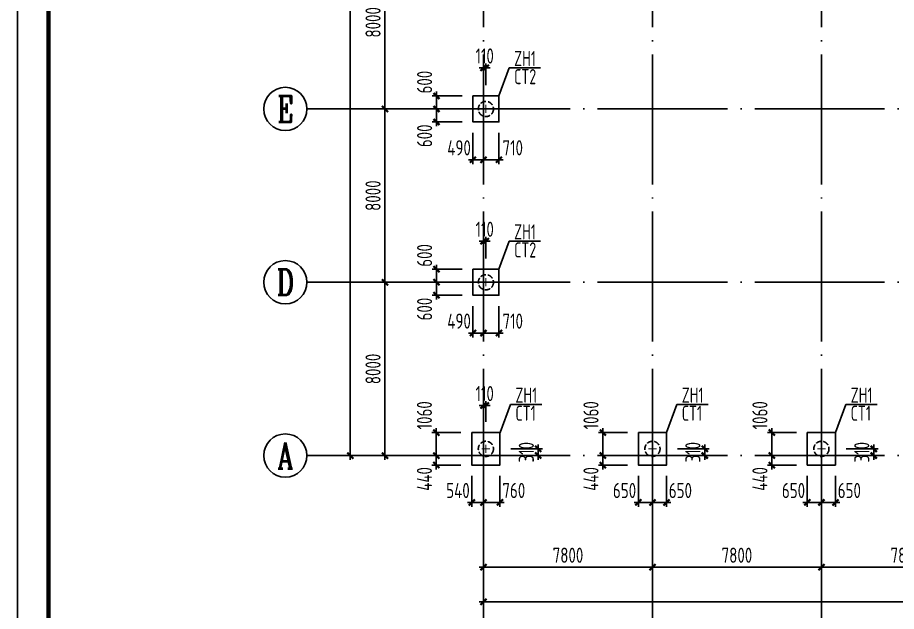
# Model space of a CAD drawing. Extents: x -2746917 to -971774, y -3334247 to -3250358.
# Drawn here: x -2434069 to -2413781, y -3309136 to -3295429 of the extents above; entities that cross this region are included whole.
import ezdxf
from ezdxf.enums import TextEntityAlignment as Align

# ---------------------------------------------------------------- set-up
doc = ezdxf.new("R2010")
doc.units = 0
doc.header["$LTSCALE"] = 1000
doc.header["$MEASUREMENT"] = 0
doc.header["$PDMODE"] = 35
doc.linetypes.add('DASH', pattern=[0.35, 0.25, -0.1])
doc.linetypes.add('DOTE', pattern=[2.42, 2, -0.2, 0.02, -0.2])
doc.layers.get('0').update_dxf_attribs({"linetype": 'CONTINUOUS'})
doc.layers.get('Defpoints').update_dxf_attribs({"linetype": 'CONTINUOUS'})
for name, color, linetype in [('AXIS', 253, 'DOTE'), ('COLU', 7, 'CONTINUOUS'), ('DIM', 3, 'CONTINUOUS'), ('NUM', 7, 'CONTINUOUS'), ('PUB_TITLE', 4, 'CONTINUOUS'), ('REIN', 1, 'CONTINUOUS'), ('TEXT', 7, 'CONTINUOUS'), ('桩基础', 7, 'CONTINUOUS')]:
    doc.layers.add(name, color=color, linetype=linetype)
doc.layers.add('yichutu', color=7, linetype='CONTINUOUS', true_color=0xffffff, plot=False)
doc.styles.add('TSSD_Axis', font='Complex.shx', dxfattribs={"width": 0.7, "bigfont": 'hztxt.shx'})
doc.styles.add('TSSD_Dimension', font='tssdeng.shx', dxfattribs={"width": 0.75, "bigfont": 'Hztxt.shx'})
doc.styles.add('TSSD_Rein', font='Tssdeng.shx', dxfattribs={"width": 0.75, "bigfont": 'hztxt.shx'})
doc.dimstyles.new('TSSD_200_100', dxfattribs={"dimtxt": 350, "dimasz": 100, "dimexe": 100, "dimexo": 250, "dimgap": 100, "dimtad": 1, "dimdec": 0, "dimlfac": 2, "dimzin": 0, "dimdsep": 46, "dimtxsty": 'TSSD_Dimension', "dimblk": 'ARCHTICK', "dimcen": 0, "dimdle": 100, "dimclrt": 7, "dimadec": 0, "dimazin": 0, "dimtfac": 1, "dimtdec": 0, "dimtix": 1, "dimtmove": 2, "dimatfit": 3, "dimfxl": 1, "dimtolj": 1, "dimtzin": 0, "dimarcsym": 0})

# ---------------------------------------------------------------- blocks, each defined once
blk = doc.blocks.new('_ArchTick')
at = {"color": 0, "const_width": 0.5}
blk.add_lwpolyline([(-0.71, -0.71), (0.71, 0.71)], dxfattribs=at)
blk = doc.blocks.new('*D2360')
at = {"layer": 'Defpoints', "color": 0, "ltscale": 1.5}
for p in [(-2415513, -3306539), (-2411613, -3306539), (-2415513, -3308114)]:
    blk.add_point(p, dxfattribs=at)
at = {"layer": 'DIM', "color": 0, "lineweight": -2, "ltscale": 1.5}
for p, q in [((-2415513, -3306789), (-2415513, -3308214)), ((-2411613, -3306789), (-2411613, -3308214)), ((-2411513, -3308114), (-2415613, -3308114))]:
    blk.add_line(p, q, dxfattribs=at)
at = {"layer": 'DIM', "color": 0, "lineweight": -2, "ltscale": 1.5, "xscale": 100, "yscale": 100, "zscale": 100, "rotation": 180}
blk.add_blockref('_ArchTick', (-2415513, -3308114), dxfattribs=at)
at = {"layer": 'DIM', "color": 0, "lineweight": -2, "ltscale": 1.5, "xscale": 100, "yscale": 100, "zscale": 100}
blk.add_blockref('_ArchTick', (-2411613, -3308114), dxfattribs=at)
at = {"layer": 'DIM', "color": 7, "ltscale": 1.5, "insert": (-2413563, -3307839), "char_height": 350, "attachment_point": 5, "style": 'TSSD_Dimension'}
blk.add_mtext('\\A1;7800', dxfattribs=at)
blk = doc.blocks.new('*D2361')
at = {"layer": 'Defpoints', "color": 0, "ltscale": 1.5}
for p in [(-2419413, -3306539), (-2415513, -3306539), (-2419413, -3308114)]:
    blk.add_point(p, dxfattribs=at)
at = {"layer": 'DIM', "color": 0, "lineweight": -2, "ltscale": 1.5}
for p, q in [((-2419413, -3306789), (-2419413, -3308214)), ((-2415513, -3306789), (-2415513, -3308214)), ((-2415413, -3308114), (-2419513, -3308114))]:
    blk.add_line(p, q, dxfattribs=at)
at = {"layer": 'DIM', "color": 0, "lineweight": -2, "ltscale": 1.5, "xscale": 100, "yscale": 100, "zscale": 100, "rotation": 180}
blk.add_blockref('_ArchTick', (-2419413, -3308114), dxfattribs=at)
at = {"layer": 'DIM', "color": 0, "lineweight": -2, "ltscale": 1.5, "xscale": 100, "yscale": 100, "zscale": 100}
blk.add_blockref('_ArchTick', (-2415513, -3308114), dxfattribs=at)
at = {"layer": 'DIM', "color": 7, "ltscale": 1.5, "insert": (-2417463, -3307839), "char_height": 350, "attachment_point": 5, "style": 'TSSD_Dimension'}
blk.add_mtext('\\A1;7800', dxfattribs=at)
blk = doc.blocks.new('*D2362')
at = {"layer": 'Defpoints', "color": 0, "ltscale": 1.5}
for p in [(-2423313, -3306539), (-2419413, -3306539), (-2423313, -3308114)]:
    blk.add_point(p, dxfattribs=at)
at = {"layer": 'DIM', "color": 0, "lineweight": -2, "ltscale": 1.5}
for p, q in [((-2423313, -3306789), (-2423313, -3308214)), ((-2419413, -3306789), (-2419413, -3308214)), ((-2419313, -3308114), (-2423413, -3308114))]:
    blk.add_line(p, q, dxfattribs=at)
at = {"layer": 'DIM', "color": 0, "lineweight": -2, "ltscale": 1.5, "xscale": 100, "yscale": 100, "zscale": 100, "rotation": 180}
blk.add_blockref('_ArchTick', (-2423313, -3308114), dxfattribs=at)
at = {"layer": 'DIM', "color": 0, "lineweight": -2, "ltscale": 1.5, "xscale": 100, "yscale": 100, "zscale": 100}
blk.add_blockref('_ArchTick', (-2419413, -3308114), dxfattribs=at)
at = {"layer": 'DIM', "color": 7, "ltscale": 1.5, "insert": (-2421363, -3307839), "char_height": 350, "attachment_point": 5, "style": 'TSSD_Dimension'}
blk.add_mtext('\\A1;7800', dxfattribs=at)
blk = doc.blocks.new('*D2363')
at = {"layer": 'Defpoints', "color": 0, "ltscale": 1.5}
for p in [(-2423313, -3306539), (-2380413, -3306539), (-2380413, -3308914)]:
    blk.add_point(p, dxfattribs=at)
at = {"layer": 'DIM', "color": 0, "lineweight": -2, "ltscale": 1.5}
for p, q in [((-2423313, -3306789), (-2423313, -3309014)), ((-2380413, -3306789), (-2380413, -3309014)), ((-2423413, -3308914), (-2380313, -3308914))]:
    blk.add_line(p, q, dxfattribs=at)
at = {"layer": 'DIM', "color": 0, "lineweight": -2, "ltscale": 1.5, "xscale": 100, "yscale": 100, "zscale": 100, "rotation": 180}
blk.add_blockref('_ArchTick', (-2423313, -3308914), dxfattribs=at)
at = {"layer": 'DIM', "color": 0, "lineweight": -2, "ltscale": 1.5, "xscale": 100, "yscale": 100, "zscale": 100}
blk.add_blockref('_ArchTick', (-2380413, -3308914), dxfattribs=at)
at = {"layer": 'DIM', "color": 7, "ltscale": 1.5, "insert": (-2401863, -3308639), "char_height": 350, "attachment_point": 5, "style": 'TSSD_Dimension'}
blk.add_mtext('\\A1;85800', dxfattribs=at)
blk = doc.blocks.new('*D2379')
at = {"layer": 'Defpoints', "color": 0, "ltscale": 1.5}
for p in [(-2424313, -3293539), (-2425588, -3297539), (-2424313, -3297539)]:
    blk.add_point(p, dxfattribs=at)
at = {"layer": 'DIM', "color": 0, "lineweight": -2, "ltscale": 1.5}
for p, q in [((-2425588, -3293439), (-2425588, -3297639)), ((-2424563, -3293539), (-2425688, -3293539)), ((-2424563, -3297539), (-2425688, -3297539))]:
    blk.add_line(p, q, dxfattribs=at)
at = {"layer": 'DIM', "color": 0, "lineweight": -2, "ltscale": 1.5, "xscale": 100, "yscale": 100, "zscale": 100}
for p, rotation in [((-2425588, -3293539), 90), ((-2425588, -3297539), 270)]:
    blk.add_blockref('_ArchTick', p, dxfattribs=dict(at, rotation=rotation))
at = {"layer": 'DIM', "color": 7, "ltscale": 1.5, "insert": (-2425863, -3295539), "char_height": 350, "attachment_point": 5, "rotation": 90, "style": 'TSSD_Dimension'}
blk.add_mtext('\\A1;8000', dxfattribs=at)
blk = doc.blocks.new('*D2380')
at = {"layer": 'Defpoints', "color": 0, "ltscale": 1.5}
for p in [(-2424313, -3297539), (-2425588, -3301539), (-2424313, -3301539)]:
    blk.add_point(p, dxfattribs=at)
at = {"layer": 'DIM', "color": 0, "lineweight": -2, "ltscale": 1.5}
for p, q in [((-2424563, -3297539), (-2425688, -3297539)), ((-2425588, -3297439), (-2425588, -3301639)), ((-2424563, -3301539), (-2425688, -3301539))]:
    blk.add_line(p, q, dxfattribs=at)
at = {"layer": 'DIM', "color": 0, "lineweight": -2, "ltscale": 1.5, "xscale": 100, "yscale": 100, "zscale": 100}
for p, rotation in [((-2425588, -3297539), 90), ((-2425588, -3301539), 270)]:
    blk.add_blockref('_ArchTick', p, dxfattribs=dict(at, rotation=rotation))
at = {"layer": 'DIM', "color": 7, "ltscale": 1.5, "insert": (-2425863, -3299539), "char_height": 350, "attachment_point": 5, "rotation": 90, "style": 'TSSD_Dimension'}
blk.add_mtext('\\A1;8000', dxfattribs=at)
blk = doc.blocks.new('*D2381')
at = {"layer": 'Defpoints', "color": 0, "ltscale": 1.5}
for p in [(-2424313, -3301539), (-2425588, -3305539), (-2424313, -3305539)]:
    blk.add_point(p, dxfattribs=at)
at = {"layer": 'DIM', "color": 0, "lineweight": -2, "ltscale": 1.5}
for p, q in [((-2424563, -3301539), (-2425688, -3301539)), ((-2425588, -3301439), (-2425588, -3305639)), ((-2424563, -3305539), (-2425688, -3305539))]:
    blk.add_line(p, q, dxfattribs=at)
at = {"layer": 'DIM', "color": 0, "lineweight": -2, "ltscale": 1.5, "xscale": 100, "yscale": 100, "zscale": 100}
for p, rotation in [((-2425588, -3301539), 90), ((-2425588, -3305539), 270)]:
    blk.add_blockref('_ArchTick', p, dxfattribs=dict(at, rotation=rotation))
at = {"layer": 'DIM', "color": 7, "ltscale": 1.5, "insert": (-2425863, -3303539), "char_height": 350, "attachment_point": 5, "rotation": 90, "style": 'TSSD_Dimension'}
blk.add_mtext('\\A1;8000', dxfattribs=at)
blk = doc.blocks.new('*D2382')
at = {"layer": 'Defpoints', "color": 0, "ltscale": 1.5}
for p in [(-2426388, -3281539), (-2424313, -3281539), (-2424313, -3305539)]:
    blk.add_point(p, dxfattribs=at)
at = {"layer": 'DIM', "color": 0, "lineweight": -2, "ltscale": 1.5}
for p, q in [((-2426388, -3305639), (-2426388, -3281439)), ((-2424563, -3281539), (-2426488, -3281539)), ((-2424563, -3305539), (-2426488, -3305539))]:
    blk.add_line(p, q, dxfattribs=at)
at = {"layer": 'DIM', "color": 0, "lineweight": -2, "ltscale": 1.5, "xscale": 100, "yscale": 100, "zscale": 100}
for p, rotation in [((-2426388, -3281539), 90), ((-2426388, -3305539), 270)]:
    blk.add_blockref('_ArchTick', p, dxfattribs=dict(at, rotation=rotation))
at = {"layer": 'DIM', "color": 7, "ltscale": 1.5, "insert": (-2426663, -3293539), "char_height": 350, "attachment_point": 5, "rotation": 90, "style": 'TSSD_Dimension'}
blk.add_mtext('\\A1;48000', dxfattribs=at)
blk = doc.blocks.new('ts_axno')
at = {"color": 0, "linetype": 'ByBlock', "lineweight": -2}
blk.add_circle((0, 0), 0.5, dxfattribs=at)
at = {"color": 0, "linetype": 'ByBlock', "lineweight": -2, "style": 'TSSD_Axis', "width": 0.7}
blk.add_attdef('A', text='', height=0.6, dxfattribs=at).set_placement((0, 0), align=Align.MIDDLE_CENTER)
blk = doc.blocks.new('A$C4DB71547')
at = {"layer": 'REIN', "color": 4, "const_width": 20}
for points in [[(-75, 10), (117, 10)], [(21, 106), (21, -86)]]:
    blk.add_lwpolyline(points, dxfattribs=at)
blk = doc.blocks.new('*D2392')
at = {"layer": 'Defpoints', "color": 0, "ltscale": 1.5}
for p in [(-2423583, -3305759), (-2423313, -3305759), (-2423313, -3306620)]:
    blk.add_point(p, dxfattribs=at)
at = {"layer": 'DIM', "color": 0, "lineweight": -2, "ltscale": 1.5}
for p, q in [((-2423583, -3306009), (-2423583, -3306720)), ((-2423313, -3306009), (-2423313, -3306720)), ((-2423683, -3306620), (-2423213, -3306620))]:
    blk.add_line(p, q, dxfattribs=at)
at = {"layer": 'DIM', "color": 0, "lineweight": -2, "ltscale": 1.5, "xscale": 100, "yscale": 100, "zscale": 100, "rotation": 180}
blk.add_blockref('_ArchTick', (-2423583, -3306620), dxfattribs=at)
at = {"layer": 'DIM', "color": 0, "lineweight": -2, "ltscale": 1.5, "xscale": 100, "yscale": 100, "zscale": 100}
blk.add_blockref('_ArchTick', (-2423313, -3306620), dxfattribs=at)
at = {"layer": 'DIM', "color": 7, "ltscale": 1.5, "insert": (-2423902, -3306345), "char_height": 350, "attachment_point": 5, "style": 'TSSD_Dimension'}
blk.add_mtext('\\A1;540', dxfattribs=at)
blk = doc.blocks.new('*D2393')
at = {"layer": 'Defpoints', "color": 0, "ltscale": 1.5}
for p in [(-2423313, -3305759), (-2422933, -3305759), (-2422933, -3306620)]:
    blk.add_point(p, dxfattribs=at)
at = {"layer": 'DIM', "color": 0, "lineweight": -2, "ltscale": 1.5}
for p, q in [((-2423313, -3306009), (-2423313, -3306720)), ((-2422933, -3306009), (-2422933, -3306720)), ((-2423413, -3306620), (-2422833, -3306620))]:
    blk.add_line(p, q, dxfattribs=at)
at = {"layer": 'DIM', "color": 0, "lineweight": -2, "ltscale": 1.5, "xscale": 100, "yscale": 100, "zscale": 100, "rotation": 180}
blk.add_blockref('_ArchTick', (-2423313, -3306620), dxfattribs=at)
at = {"layer": 'DIM', "color": 0, "lineweight": -2, "ltscale": 1.5, "xscale": 100, "yscale": 100, "zscale": 100}
blk.add_blockref('_ArchTick', (-2422933, -3306620), dxfattribs=at)
at = {"layer": 'DIM', "color": 7, "ltscale": 1.5, "insert": (-2422613, -3306345), "char_height": 350, "attachment_point": 5, "style": 'TSSD_Dimension'}
blk.add_mtext('\\A1;760', dxfattribs=at)
blk = doc.blocks.new('*D2394')
at = {"layer": 'Defpoints', "color": 0, "ltscale": 1.5}
for p in [(-2419738, -3305759), (-2419413, -3305759), (-2419413, -3306620)]:
    blk.add_point(p, dxfattribs=at)
at = {"layer": 'DIM', "color": 0, "lineweight": -2, "ltscale": 1.5}
for p, q in [((-2419738, -3306009), (-2419738, -3306720)), ((-2419413, -3306009), (-2419413, -3306720)), ((-2419838, -3306620), (-2419313, -3306620))]:
    blk.add_line(p, q, dxfattribs=at)
at = {"layer": 'DIM', "color": 0, "lineweight": -2, "ltscale": 1.5, "xscale": 100, "yscale": 100, "zscale": 100, "rotation": 180}
blk.add_blockref('_ArchTick', (-2419738, -3306620), dxfattribs=at)
at = {"layer": 'DIM', "color": 0, "lineweight": -2, "ltscale": 1.5, "xscale": 100, "yscale": 100, "zscale": 100}
blk.add_blockref('_ArchTick', (-2419413, -3306620), dxfattribs=at)
at = {"layer": 'DIM', "color": 7, "ltscale": 1.5, "insert": (-2420057, -3306345), "char_height": 350, "attachment_point": 5, "style": 'TSSD_Dimension'}
blk.add_mtext('\\A1;650', dxfattribs=at)
blk = doc.blocks.new('*D2395')
at = {"layer": 'Defpoints', "color": 0, "ltscale": 1.5}
for p in [(-2419413, -3305759), (-2419088, -3305759), (-2419088, -3306620)]:
    blk.add_point(p, dxfattribs=at)
at = {"layer": 'DIM', "color": 0, "lineweight": -2, "ltscale": 1.5}
for p, q in [((-2419413, -3306009), (-2419413, -3306720)), ((-2419088, -3306009), (-2419088, -3306720)), ((-2419513, -3306620), (-2418988, -3306620))]:
    blk.add_line(p, q, dxfattribs=at)
at = {"layer": 'DIM', "color": 0, "lineweight": -2, "ltscale": 1.5, "xscale": 100, "yscale": 100, "zscale": 100, "rotation": 180}
blk.add_blockref('_ArchTick', (-2419413, -3306620), dxfattribs=at)
at = {"layer": 'DIM', "color": 0, "lineweight": -2, "ltscale": 1.5, "xscale": 100, "yscale": 100, "zscale": 100}
blk.add_blockref('_ArchTick', (-2419088, -3306620), dxfattribs=at)
at = {"layer": 'DIM', "color": 7, "ltscale": 1.5, "insert": (-2418768, -3306345), "char_height": 350, "attachment_point": 5, "style": 'TSSD_Dimension'}
blk.add_mtext('\\A1;650', dxfattribs=at)
blk = doc.blocks.new('*D2396')
at = {"layer": 'Defpoints', "color": 0, "ltscale": 1.5}
for p in [(-2423583, -3305009), (-2424402, -3305539), (-2423583, -3305539)]:
    blk.add_point(p, dxfattribs=at)
at = {"layer": 'DIM', "color": 0, "lineweight": -2, "ltscale": 1.5}
for p, q in [((-2423833, -3305009), (-2424502, -3305009)), ((-2424402, -3304909), (-2424402, -3305639)), ((-2423833, -3305539), (-2424502, -3305539))]:
    blk.add_line(p, q, dxfattribs=at)
at = {"layer": 'DIM', "color": 0, "lineweight": -2, "ltscale": 1.5, "xscale": 100, "yscale": 100, "zscale": 100}
for p, rotation in [((-2424402, -3305009), 90), ((-2424402, -3305539), 270)]:
    blk.add_blockref('_ArchTick', p, dxfattribs=dict(at, rotation=rotation))
at = {"layer": 'DIM', "color": 7, "ltscale": 1.5, "insert": (-2424677, -3304609), "char_height": 350, "attachment_point": 5, "rotation": 90, "style": 'TSSD_Dimension'}
blk.add_mtext('\\A1;1060', dxfattribs=at)
blk = doc.blocks.new('*D2397')
at = {"layer": 'Defpoints', "color": 0, "ltscale": 1.5}
for p in [(-2423583, -3305539), (-2424402, -3305759), (-2423583, -3305759)]:
    blk.add_point(p, dxfattribs=at)
at = {"layer": 'DIM', "color": 0, "lineweight": -2, "ltscale": 1.5}
for p, q in [((-2424402, -3305439), (-2424402, -3305859)), ((-2423833, -3305539), (-2424502, -3305539)), ((-2423833, -3305759), (-2424502, -3305759))]:
    blk.add_line(p, q, dxfattribs=at)
at = {"layer": 'DIM', "color": 0, "lineweight": -2, "ltscale": 1.5, "xscale": 100, "yscale": 100, "zscale": 100}
for p, rotation in [((-2424402, -3305539), 90), ((-2424402, -3305759), 270)]:
    blk.add_blockref('_ArchTick', p, dxfattribs=dict(at, rotation=rotation))
at = {"layer": 'DIM', "color": 7, "ltscale": 1.5, "insert": (-2424677, -3306078), "char_height": 350, "attachment_point": 5, "rotation": 90, "style": 'TSSD_Dimension'}
blk.add_mtext('\\A1;440', dxfattribs=at)
blk = doc.blocks.new('*D2398')
at = {"layer": 'Defpoints', "color": 0, "ltscale": 1.5}
for p in [(-2419738, -3305009), (-2420557, -3305539), (-2419738, -3305539)]:
    blk.add_point(p, dxfattribs=at)
at = {"layer": 'DIM', "color": 0, "lineweight": -2, "ltscale": 1.5}
for p, q in [((-2419988, -3305009), (-2420657, -3305009)), ((-2420557, -3304909), (-2420557, -3305639)), ((-2419988, -3305539), (-2420657, -3305539))]:
    blk.add_line(p, q, dxfattribs=at)
at = {"layer": 'DIM', "color": 0, "lineweight": -2, "ltscale": 1.5, "xscale": 100, "yscale": 100, "zscale": 100}
for p, rotation in [((-2420557, -3305009), 90), ((-2420557, -3305539), 270)]:
    blk.add_blockref('_ArchTick', p, dxfattribs=dict(at, rotation=rotation))
at = {"layer": 'DIM', "color": 7, "ltscale": 1.5, "insert": (-2420832, -3304609), "char_height": 350, "attachment_point": 5, "rotation": 90, "style": 'TSSD_Dimension'}
blk.add_mtext('\\A1;1060', dxfattribs=at)
blk = doc.blocks.new('*D2399')
at = {"layer": 'Defpoints', "color": 0, "ltscale": 1.5}
for p in [(-2419738, -3305539), (-2420557, -3305759), (-2419738, -3305759)]:
    blk.add_point(p, dxfattribs=at)
at = {"layer": 'DIM', "color": 0, "lineweight": -2, "ltscale": 1.5}
for p, q in [((-2420557, -3305439), (-2420557, -3305859)), ((-2419988, -3305539), (-2420657, -3305539)), ((-2419988, -3305759), (-2420657, -3305759))]:
    blk.add_line(p, q, dxfattribs=at)
at = {"layer": 'DIM', "color": 0, "lineweight": -2, "ltscale": 1.5, "xscale": 100, "yscale": 100, "zscale": 100}
for p, rotation in [((-2420557, -3305539), 90), ((-2420557, -3305759), 270)]:
    blk.add_blockref('_ArchTick', p, dxfattribs=dict(at, rotation=rotation))
at = {"layer": 'DIM', "color": 7, "ltscale": 1.5, "insert": (-2420832, -3306078), "char_height": 350, "attachment_point": 5, "rotation": 90, "style": 'TSSD_Dimension'}
blk.add_mtext('\\A1;440', dxfattribs=at)
blk = doc.blocks.new('*D2400')
at = {"layer": 'Defpoints', "color": 0, "ltscale": 1.5}
for p in [(-2423558, -3301839), (-2423313, -3301839), (-2423313, -3302710)]:
    blk.add_point(p, dxfattribs=at)
at = {"layer": 'DIM', "color": 0, "lineweight": -2, "ltscale": 1.5}
for p, q in [((-2423558, -3302089), (-2423558, -3302810)), ((-2423313, -3302089), (-2423313, -3302810)), ((-2423658, -3302710), (-2423213, -3302710))]:
    blk.add_line(p, q, dxfattribs=at)
at = {"layer": 'DIM', "color": 0, "lineweight": -2, "ltscale": 1.5, "xscale": 100, "yscale": 100, "zscale": 100, "rotation": 180}
blk.add_blockref('_ArchTick', (-2423558, -3302710), dxfattribs=at)
at = {"layer": 'DIM', "color": 0, "lineweight": -2, "ltscale": 1.5, "xscale": 100, "yscale": 100, "zscale": 100}
blk.add_blockref('_ArchTick', (-2423313, -3302710), dxfattribs=at)
at = {"layer": 'DIM', "color": 7, "ltscale": 1.5, "insert": (-2423877, -3302435), "char_height": 350, "attachment_point": 5, "style": 'TSSD_Dimension'}
blk.add_mtext('\\A1;490', dxfattribs=at)
blk = doc.blocks.new('*D2401')
at = {"layer": 'Defpoints', "color": 0, "ltscale": 1.5}
for p in [(-2423313, -3301839), (-2422958, -3301839), (-2422958, -3302710)]:
    blk.add_point(p, dxfattribs=at)
at = {"layer": 'DIM', "color": 0, "lineweight": -2, "ltscale": 1.5}
for p, q in [((-2423313, -3302089), (-2423313, -3302810)), ((-2422958, -3302089), (-2422958, -3302810)), ((-2423413, -3302710), (-2422858, -3302710))]:
    blk.add_line(p, q, dxfattribs=at)
at = {"layer": 'DIM', "color": 0, "lineweight": -2, "ltscale": 1.5, "xscale": 100, "yscale": 100, "zscale": 100, "rotation": 180}
blk.add_blockref('_ArchTick', (-2423313, -3302710), dxfattribs=at)
at = {"layer": 'DIM', "color": 0, "lineweight": -2, "ltscale": 1.5, "xscale": 100, "yscale": 100, "zscale": 100}
blk.add_blockref('_ArchTick', (-2422958, -3302710), dxfattribs=at)
at = {"layer": 'DIM', "color": 7, "ltscale": 1.5, "insert": (-2422638, -3302435), "char_height": 350, "attachment_point": 5, "style": 'TSSD_Dimension'}
blk.add_mtext('\\A1;710', dxfattribs=at)
blk = doc.blocks.new('*D2402')
at = {"layer": 'Defpoints', "color": 0, "ltscale": 1.5}
for p in [(-2424398, -3301539), (-2423558, -3301539), (-2423558, -3301839)]:
    blk.add_point(p, dxfattribs=at)
at = {"layer": 'DIM', "color": 0, "lineweight": -2, "ltscale": 1.5}
for p, q in [((-2423808, -3301539), (-2424498, -3301539)), ((-2424398, -3301939), (-2424398, -3301439)), ((-2423808, -3301839), (-2424498, -3301839))]:
    blk.add_line(p, q, dxfattribs=at)
at = {"layer": 'DIM', "color": 0, "lineweight": -2, "ltscale": 1.5, "xscale": 100, "yscale": 100, "zscale": 100}
for p, rotation in [((-2424398, -3301539), 90), ((-2424398, -3301839), 270)]:
    blk.add_blockref('_ArchTick', p, dxfattribs=dict(at, rotation=rotation))
at = {"layer": 'DIM', "color": 7, "ltscale": 1.5, "insert": (-2424673, -3302158), "char_height": 350, "attachment_point": 5, "rotation": 90, "style": 'TSSD_Dimension'}
blk.add_mtext('\\A1;600', dxfattribs=at)
blk = doc.blocks.new('*D2403')
at = {"layer": 'Defpoints', "color": 0, "ltscale": 1.5}
for p in [(-2424398, -3301239), (-2423558, -3301239), (-2423558, -3301539)]:
    blk.add_point(p, dxfattribs=at)
at = {"layer": 'DIM', "color": 0, "lineweight": -2, "ltscale": 1.5}
for p, q in [((-2424398, -3301639), (-2424398, -3301139)), ((-2423808, -3301239), (-2424498, -3301239)), ((-2423808, -3301539), (-2424498, -3301539))]:
    blk.add_line(p, q, dxfattribs=at)
at = {"layer": 'DIM', "color": 0, "lineweight": -2, "ltscale": 1.5, "xscale": 100, "yscale": 100, "zscale": 100}
for p, rotation in [((-2424398, -3301239), 90), ((-2424398, -3301539), 270)]:
    blk.add_blockref('_ArchTick', p, dxfattribs=dict(at, rotation=rotation))
at = {"layer": 'DIM', "color": 7, "ltscale": 1.5, "insert": (-2424673, -3300919), "char_height": 350, "attachment_point": 5, "rotation": 90, "style": 'TSSD_Dimension'}
blk.add_mtext('\\A1;600', dxfattribs=at)
blk = doc.blocks.new('*D2404')
at = {"layer": 'Defpoints', "color": 0, "ltscale": 1.5}
for p in [(-2423258, -3300590), (-2423313, -3301239), (-2423258, -3301239)]:
    blk.add_point(p, dxfattribs=at)
at = {"layer": 'DIM', "color": 0, "lineweight": -2, "ltscale": 1.5}
for p, q in [((-2423313, -3300590), (-2423413, -3300590)), ((-2423313, -3300989), (-2423313, -3300490)), ((-2423313, -3300590), (-2423258, -3300590)), ((-2423258, -3300989), (-2423258, -3300490)), ((-2423258, -3300590), (-2423158, -3300590))]:
    blk.add_line(p, q, dxfattribs=at)
at = {"layer": 'DIM', "color": 0, "lineweight": -2, "ltscale": 1.5, "xscale": 100, "yscale": 100, "zscale": 100}
blk.add_blockref('_ArchTick', (-2423313, -3300590), dxfattribs=at)
at = {"layer": 'DIM', "color": 0, "lineweight": -2, "ltscale": 1.5, "xscale": 100, "yscale": 100, "zscale": 100, "rotation": 180}
blk.add_blockref('_ArchTick', (-2423258, -3300590), dxfattribs=at)
at = {"layer": 'DIM', "color": 7, "ltscale": 1.5, "insert": (-2423285, -3300315), "char_height": 350, "attachment_point": 5, "style": 'TSSD_Dimension'}
blk.add_mtext('\\A1;110', dxfattribs=at)
blk = doc.blocks.new('*D2405')
at = {"layer": 'Defpoints', "color": 0, "ltscale": 1.5}
for p in [(-2423258, -3304383), (-2423313, -3305009), (-2423258, -3305009)]:
    blk.add_point(p, dxfattribs=at)
at = {"layer": 'DIM', "color": 0, "lineweight": -2, "ltscale": 1.5}
for p, q in [((-2423313, -3304383), (-2423413, -3304383)), ((-2423313, -3304759), (-2423313, -3304283)), ((-2423313, -3304383), (-2423258, -3304383)), ((-2423258, -3304759), (-2423258, -3304283)), ((-2423258, -3304383), (-2423158, -3304383))]:
    blk.add_line(p, q, dxfattribs=at)
at = {"layer": 'DIM', "color": 0, "lineweight": -2, "ltscale": 1.5, "xscale": 100, "yscale": 100, "zscale": 100}
blk.add_blockref('_ArchTick', (-2423313, -3304383), dxfattribs=at)
at = {"layer": 'DIM', "color": 0, "lineweight": -2, "ltscale": 1.5, "xscale": 100, "yscale": 100, "zscale": 100, "rotation": 180}
blk.add_blockref('_ArchTick', (-2423258, -3304383), dxfattribs=at)
at = {"layer": 'DIM', "color": 7, "ltscale": 1.5, "insert": (-2423285, -3304108), "char_height": 350, "attachment_point": 5, "style": 'TSSD_Dimension'}
blk.add_mtext('\\A1;110', dxfattribs=at)
blk = doc.blocks.new('*D2406')
at = {"layer": 'Defpoints', "color": 0, "ltscale": 1.5}
for p in [(-2419088, -3305384), (-2418205, -3305384), (-2419088, -3305539)]:
    blk.add_point(p, dxfattribs=at)
at = {"layer": 'DIM', "color": 0, "lineweight": -2, "ltscale": 1.5}
for p, q in [((-2418838, -3305384), (-2418105, -3305384)), ((-2418205, -3305384), (-2418205, -3305284)), ((-2418205, -3305539), (-2418205, -3305384)), ((-2418838, -3305539), (-2418105, -3305539)), ((-2418205, -3305539), (-2418205, -3305639))]:
    blk.add_line(p, q, dxfattribs=at)
at = {"layer": 'DIM', "color": 0, "lineweight": -2, "ltscale": 1.5, "xscale": 100, "yscale": 100, "zscale": 100}
for p, rotation in [((-2418205, -3305384), 270), ((-2418205, -3305539), 90)]:
    blk.add_blockref('_ArchTick', p, dxfattribs=dict(at, rotation=rotation))
at = {"layer": 'DIM', "color": 7, "ltscale": 1.5, "insert": (-2418480, -3305461), "char_height": 350, "attachment_point": 5, "rotation": 90, "style": 'TSSD_Dimension'}
blk.add_mtext('\\A1;310', dxfattribs=at)
blk = doc.blocks.new('*D2416')
at = {"layer": 'Defpoints', "color": 0, "ltscale": 1.5}
for p in [(-2423558, -3297839), (-2423313, -3297839), (-2423313, -3298710)]:
    blk.add_point(p, dxfattribs=at)
at = {"layer": 'DIM', "color": 0, "lineweight": -2, "ltscale": 1.5}
for p, q in [((-2423558, -3298089), (-2423558, -3298810)), ((-2423313, -3298089), (-2423313, -3298810)), ((-2423658, -3298710), (-2423213, -3298710))]:
    blk.add_line(p, q, dxfattribs=at)
at = {"layer": 'DIM', "color": 0, "lineweight": -2, "ltscale": 1.5, "xscale": 100, "yscale": 100, "zscale": 100, "rotation": 180}
blk.add_blockref('_ArchTick', (-2423558, -3298710), dxfattribs=at)
at = {"layer": 'DIM', "color": 0, "lineweight": -2, "ltscale": 1.5, "xscale": 100, "yscale": 100, "zscale": 100}
blk.add_blockref('_ArchTick', (-2423313, -3298710), dxfattribs=at)
at = {"layer": 'DIM', "color": 7, "ltscale": 1.5, "insert": (-2423877, -3298435), "char_height": 350, "attachment_point": 5, "style": 'TSSD_Dimension'}
blk.add_mtext('\\A1;490', dxfattribs=at)
blk = doc.blocks.new('*D2417')
at = {"layer": 'Defpoints', "color": 0, "ltscale": 1.5}
for p in [(-2423313, -3297839), (-2422958, -3297839), (-2422958, -3298710)]:
    blk.add_point(p, dxfattribs=at)
at = {"layer": 'DIM', "color": 0, "lineweight": -2, "ltscale": 1.5}
for p, q in [((-2423313, -3298089), (-2423313, -3298810)), ((-2422958, -3298089), (-2422958, -3298810)), ((-2423413, -3298710), (-2422858, -3298710))]:
    blk.add_line(p, q, dxfattribs=at)
at = {"layer": 'DIM', "color": 0, "lineweight": -2, "ltscale": 1.5, "xscale": 100, "yscale": 100, "zscale": 100, "rotation": 180}
blk.add_blockref('_ArchTick', (-2423313, -3298710), dxfattribs=at)
at = {"layer": 'DIM', "color": 0, "lineweight": -2, "ltscale": 1.5, "xscale": 100, "yscale": 100, "zscale": 100}
blk.add_blockref('_ArchTick', (-2422958, -3298710), dxfattribs=at)
at = {"layer": 'DIM', "color": 7, "ltscale": 1.5, "insert": (-2422638, -3298435), "char_height": 350, "attachment_point": 5, "style": 'TSSD_Dimension'}
blk.add_mtext('\\A1;710', dxfattribs=at)
blk = doc.blocks.new('*D2418')
at = {"layer": 'Defpoints', "color": 0, "ltscale": 1.5}
for p in [(-2424398, -3297539), (-2423558, -3297539), (-2423558, -3297839)]:
    blk.add_point(p, dxfattribs=at)
at = {"layer": 'DIM', "color": 0, "lineweight": -2, "ltscale": 1.5}
for p, q in [((-2423808, -3297539), (-2424498, -3297539)), ((-2424398, -3297939), (-2424398, -3297439)), ((-2423808, -3297839), (-2424498, -3297839))]:
    blk.add_line(p, q, dxfattribs=at)
at = {"layer": 'DIM', "color": 0, "lineweight": -2, "ltscale": 1.5, "xscale": 100, "yscale": 100, "zscale": 100}
for p, rotation in [((-2424398, -3297539), 90), ((-2424398, -3297839), 270)]:
    blk.add_blockref('_ArchTick', p, dxfattribs=dict(at, rotation=rotation))
at = {"layer": 'DIM', "color": 7, "ltscale": 1.5, "insert": (-2424673, -3298158), "char_height": 350, "attachment_point": 5, "rotation": 90, "style": 'TSSD_Dimension'}
blk.add_mtext('\\A1;600', dxfattribs=at)
blk = doc.blocks.new('*D2419')
at = {"layer": 'Defpoints', "color": 0, "ltscale": 1.5}
for p in [(-2424398, -3297239), (-2423558, -3297239), (-2423558, -3297539)]:
    blk.add_point(p, dxfattribs=at)
at = {"layer": 'DIM', "color": 0, "lineweight": -2, "ltscale": 1.5}
for p, q in [((-2424398, -3297639), (-2424398, -3297139)), ((-2423808, -3297239), (-2424498, -3297239)), ((-2423808, -3297539), (-2424498, -3297539))]:
    blk.add_line(p, q, dxfattribs=at)
at = {"layer": 'DIM', "color": 0, "lineweight": -2, "ltscale": 1.5, "xscale": 100, "yscale": 100, "zscale": 100}
for p, rotation in [((-2424398, -3297239), 90), ((-2424398, -3297539), 270)]:
    blk.add_blockref('_ArchTick', p, dxfattribs=dict(at, rotation=rotation))
at = {"layer": 'DIM', "color": 7, "ltscale": 1.5, "insert": (-2424673, -3296919), "char_height": 350, "attachment_point": 5, "rotation": 90, "style": 'TSSD_Dimension'}
blk.add_mtext('\\A1;600', dxfattribs=at)
blk = doc.blocks.new('*D2420')
at = {"layer": 'Defpoints', "color": 0, "ltscale": 1.5}
for p in [(-2423258, -3296590), (-2423313, -3297239), (-2423258, -3297239)]:
    blk.add_point(p, dxfattribs=at)
at = {"layer": 'DIM', "color": 0, "lineweight": -2, "ltscale": 1.5}
for p, q in [((-2423313, -3296989), (-2423313, -3296490)), ((-2423258, -3296989), (-2423258, -3296490)), ((-2423313, -3296590), (-2423413, -3296590)), ((-2423313, -3296590), (-2423258, -3296590)), ((-2423258, -3296590), (-2423158, -3296590))]:
    blk.add_line(p, q, dxfattribs=at)
at = {"layer": 'DIM', "color": 0, "lineweight": -2, "ltscale": 1.5, "xscale": 100, "yscale": 100, "zscale": 100}
blk.add_blockref('_ArchTick', (-2423313, -3296590), dxfattribs=at)
at = {"layer": 'DIM', "color": 0, "lineweight": -2, "ltscale": 1.5, "xscale": 100, "yscale": 100, "zscale": 100, "rotation": 180}
blk.add_blockref('_ArchTick', (-2423258, -3296590), dxfattribs=at)
at = {"layer": 'DIM', "color": 7, "ltscale": 1.5, "insert": (-2423285, -3296315), "char_height": 350, "attachment_point": 5, "style": 'TSSD_Dimension'}
blk.add_mtext('\\A1;110', dxfattribs=at)
blk = doc.blocks.new('*D2421')
at = {"layer": 'Defpoints', "color": 0, "ltscale": 1.5}
for p in [(-2422933, -3305384), (-2422050, -3305384), (-2422933, -3305539)]:
    blk.add_point(p, dxfattribs=at)
at = {"layer": 'DIM', "color": 0, "lineweight": -2, "ltscale": 1.5}
for p, q in [((-2422683, -3305384), (-2421950, -3305384)), ((-2422050, -3305384), (-2422050, -3305284)), ((-2422050, -3305539), (-2422050, -3305384)), ((-2422683, -3305539), (-2421950, -3305539)), ((-2422050, -3305539), (-2422050, -3305639))]:
    blk.add_line(p, q, dxfattribs=at)
at = {"layer": 'DIM', "color": 0, "lineweight": -2, "ltscale": 1.5, "xscale": 100, "yscale": 100, "zscale": 100}
for p, rotation in [((-2422050, -3305384), 270), ((-2422050, -3305539), 90)]:
    blk.add_blockref('_ArchTick', p, dxfattribs=dict(at, rotation=rotation))
at = {"layer": 'DIM', "color": 7, "ltscale": 1.5, "insert": (-2422325, -3305461), "char_height": 350, "attachment_point": 5, "rotation": 90, "style": 'TSSD_Dimension'}
blk.add_mtext('\\A1;310', dxfattribs=at)
blk = doc.blocks.new('*D2455')
at = {"layer": 'Defpoints', "color": 0, "ltscale": 1.5}
for p in [(-2415838, -3305759), (-2415513, -3305759), (-2415513, -3306620)]:
    blk.add_point(p, dxfattribs=at)
at = {"layer": 'DIM', "color": 0, "lineweight": -2, "ltscale": 1.5}
for p, q in [((-2415838, -3306009), (-2415838, -3306720)), ((-2415513, -3306009), (-2415513, -3306720)), ((-2415938, -3306620), (-2415413, -3306620))]:
    blk.add_line(p, q, dxfattribs=at)
at = {"layer": 'DIM', "color": 0, "lineweight": -2, "ltscale": 1.5, "xscale": 100, "yscale": 100, "zscale": 100, "rotation": 180}
blk.add_blockref('_ArchTick', (-2415838, -3306620), dxfattribs=at)
at = {"layer": 'DIM', "color": 0, "lineweight": -2, "ltscale": 1.5, "xscale": 100, "yscale": 100, "zscale": 100}
blk.add_blockref('_ArchTick', (-2415513, -3306620), dxfattribs=at)
at = {"layer": 'DIM', "color": 7, "ltscale": 1.5, "insert": (-2416157, -3306345), "char_height": 350, "attachment_point": 5, "style": 'TSSD_Dimension'}
blk.add_mtext('\\A1;650', dxfattribs=at)
blk = doc.blocks.new('*D2456')
at = {"layer": 'Defpoints', "color": 0, "ltscale": 1.5}
for p in [(-2415513, -3305759), (-2415188, -3305759), (-2415188, -3306620)]:
    blk.add_point(p, dxfattribs=at)
at = {"layer": 'DIM', "color": 0, "lineweight": -2, "ltscale": 1.5}
for p, q in [((-2415513, -3306009), (-2415513, -3306720)), ((-2415188, -3306009), (-2415188, -3306720)), ((-2415613, -3306620), (-2415088, -3306620))]:
    blk.add_line(p, q, dxfattribs=at)
at = {"layer": 'DIM', "color": 0, "lineweight": -2, "ltscale": 1.5, "xscale": 100, "yscale": 100, "zscale": 100, "rotation": 180}
blk.add_blockref('_ArchTick', (-2415513, -3306620), dxfattribs=at)
at = {"layer": 'DIM', "color": 0, "lineweight": -2, "ltscale": 1.5, "xscale": 100, "yscale": 100, "zscale": 100}
blk.add_blockref('_ArchTick', (-2415188, -3306620), dxfattribs=at)
at = {"layer": 'DIM', "color": 7, "ltscale": 1.5, "insert": (-2414868, -3306345), "char_height": 350, "attachment_point": 5, "style": 'TSSD_Dimension'}
blk.add_mtext('\\A1;650', dxfattribs=at)
blk = doc.blocks.new('*D2443')
at = {"layer": 'Defpoints', "color": 0, "ltscale": 1.5}
for p in [(-2415838, -3305009), (-2416657, -3305539), (-2415838, -3305539)]:
    blk.add_point(p, dxfattribs=at)
at = {"layer": 'DIM', "color": 0, "lineweight": -2, "ltscale": 1.5}
for p, q in [((-2416088, -3305009), (-2416757, -3305009)), ((-2416657, -3304909), (-2416657, -3305639)), ((-2416088, -3305539), (-2416757, -3305539))]:
    blk.add_line(p, q, dxfattribs=at)
at = {"layer": 'DIM', "color": 0, "lineweight": -2, "ltscale": 1.5, "xscale": 100, "yscale": 100, "zscale": 100}
for p, rotation in [((-2416657, -3305009), 90), ((-2416657, -3305539), 270)]:
    blk.add_blockref('_ArchTick', p, dxfattribs=dict(at, rotation=rotation))
at = {"layer": 'DIM', "color": 7, "ltscale": 1.5, "insert": (-2416932, -3304609), "char_height": 350, "attachment_point": 5, "rotation": 90, "style": 'TSSD_Dimension'}
blk.add_mtext('\\A1;1060', dxfattribs=at)
blk = doc.blocks.new('*D2444')
at = {"layer": 'Defpoints', "color": 0, "ltscale": 1.5}
for p in [(-2415838, -3305539), (-2416657, -3305759), (-2415838, -3305759)]:
    blk.add_point(p, dxfattribs=at)
at = {"layer": 'DIM', "color": 0, "lineweight": -2, "ltscale": 1.5}
for p, q in [((-2416657, -3305439), (-2416657, -3305859)), ((-2416088, -3305539), (-2416757, -3305539)), ((-2416088, -3305759), (-2416757, -3305759))]:
    blk.add_line(p, q, dxfattribs=at)
at = {"layer": 'DIM', "color": 0, "lineweight": -2, "ltscale": 1.5, "xscale": 100, "yscale": 100, "zscale": 100}
for p, rotation in [((-2416657, -3305539), 90), ((-2416657, -3305759), 270)]:
    blk.add_blockref('_ArchTick', p, dxfattribs=dict(at, rotation=rotation))
at = {"layer": 'DIM', "color": 7, "ltscale": 1.5, "insert": (-2416932, -3306078), "char_height": 350, "attachment_point": 5, "rotation": 90, "style": 'TSSD_Dimension'}
blk.add_mtext('\\A1;440', dxfattribs=at)
blk = doc.blocks.new('*D2445')
at = {"layer": 'Defpoints', "color": 0, "ltscale": 1.5}
for p in [(-2415188, -3305384), (-2414305, -3305384), (-2415188, -3305539)]:
    blk.add_point(p, dxfattribs=at)
at = {"layer": 'DIM', "color": 0, "lineweight": -2, "ltscale": 1.5}
for p, q in [((-2414938, -3305384), (-2414205, -3305384)), ((-2414305, -3305384), (-2414305, -3305284)), ((-2414305, -3305539), (-2414305, -3305384)), ((-2414938, -3305539), (-2414205, -3305539)), ((-2414305, -3305539), (-2414305, -3305639))]:
    blk.add_line(p, q, dxfattribs=at)
at = {"layer": 'DIM', "color": 0, "lineweight": -2, "ltscale": 1.5, "xscale": 100, "yscale": 100, "zscale": 100}
for p, rotation in [((-2414305, -3305384), 270), ((-2414305, -3305539), 90)]:
    blk.add_blockref('_ArchTick', p, dxfattribs=dict(at, rotation=rotation))
at = {"layer": 'DIM', "color": 7, "ltscale": 1.5, "insert": (-2414580, -3305461), "char_height": 350, "attachment_point": 5, "rotation": 90, "style": 'TSSD_Dimension'}
blk.add_mtext('\\A1;310', dxfattribs=at)
blk = doc.blocks.new('yct-743-420-74300-42000-100-2002.0')
at = {"layer": 'yichutu', "color": 7, "true_color": 0xffffff}
blk.add_lwpolyline([(0, 0), (0, 42000), (74300, 42000), (74300, 0)], close=True, dxfattribs=at)
blk = doc.blocks.new('A$C6B365CFD')
at = {"layer": 'PUB_TITLE'}
blk.add_lwpolyline([(-70467, -17093), (-70467, 24907), (3833, 24907), (3833, -17093)], close=True, dxfattribs=at)
at = {"layer": 'PUB_TITLE', "const_width": 100}
blk.add_lwpolyline([(2833, -16093), (2833, 23907), (-69753, 23907), (-69753, -16093), (2833, -16093)], dxfattribs=at)

msp = doc.modelspace()

# ---------------------------------------------------------------- linework, layer by layer
at = {"layer": 'AXIS', "ltscale": 1.5}
for p, q in [((-2423312.72, -3306538.58), (-2423312.72, -3280538.58)), ((-2419412.72, -3306538.58), (-2419412.72, -3280538.58)), ((-2415512.72, -3306538.58), (-2415512.72, -3280538.58)), ((-2424312.72, -3297538.58), (-2379412.72, -3297538.58)), ((-2424312.72, -3301538.58), (-2379412.72, -3301538.58)), ((-2424312.72, -3305538.58), (-2379412.72, -3305538.58))]:
    msp.add_line(p, q, dxfattribs=at)
at = {"layer": 'COLU'}
for points in [[(-2423557.72, -3297238.58), (-2422957.72, -3297238.58), (-2422957.72, -3297838.58), (-2423557.72, -3297838.58)], [(-2423557.72, -3301238.58), (-2422957.72, -3301238.58), (-2422957.72, -3301838.58), (-2423557.72, -3301838.58)], [(-2423582.72, -3305008.58), (-2422932.72, -3305008.58), (-2422932.72, -3305758.58), (-2423582.72, -3305758.58)], [(-2419737.72, -3305008.58), (-2419087.72, -3305008.58), (-2419087.72, -3305758.58), (-2419737.72, -3305758.58)], [(-2415837.72, -3305008.58), (-2415187.72, -3305008.58), (-2415187.72, -3305758.58), (-2415837.72, -3305758.58)]]:
    msp.add_lwpolyline(points, close=True, dxfattribs=at)
at = {"layer": 'NUM'}
for p, q in [((-2422957.72, -3297238.58), (-2422717.93, -3296588.93)), ((-2422717.93, -3296588.93), (-2421996.17, -3296588.93)), ((-2422957.72, -3301238.58), (-2422717.93, -3300588.93)), ((-2422717.93, -3300588.93), (-2421996.17, -3300588.93)), ((-2422927.72, -3305008.58), (-2422687.93, -3304358.93)), ((-2422687.93, -3304358.93), (-2421966.17, -3304358.93)), ((-2419087.72, -3305008.58), (-2418847.93, -3304358.93)), ((-2418847.93, -3304358.93), (-2418126.17, -3304358.93)), ((-2415187.72, -3305008.58), (-2414947.93, -3304358.93)), ((-2414947.93, -3304358.93), (-2414226.17, -3304358.93))]:
    msp.add_line(p, q, dxfattribs=at)
at = {"layer": 'NUM', "ltscale": 1.5}
for p, q in [((-2424312.72, -3297538.58), (-2427387.72, -3297538.58)), ((-2424312.72, -3301538.58), (-2427387.72, -3301538.58)), ((-2424312.72, -3305538.58), (-2427387.72, -3305538.58)), ((-2423312.72, -3306538.58), (-2423312.72, -3309313.58)), ((-2419412.72, -3306538.58), (-2419412.72, -3309313.58)), ((-2415512.72, -3306538.58), (-2415512.72, -3309313.58))]:
    msp.add_line(p, q, dxfattribs=at)
at = {"layer": '桩基础', "linetype": 'DASH', "ltscale": 0.5}
for centre in [(-2423257.72, -3297538.58), (-2423257.72, -3301538.58), (-2423257.72, -3305383.58), (-2419412.72, -3305383.58), (-2415512.72, -3305383.58)]:
    msp.add_circle(centre, 175, dxfattribs=at)

# ---------------------------------------------------------------- block references
at = {"ltscale": 1.5}
msp.add_blockref('A$C6B365CFD', (-2363601.94, -3299080.41), dxfattribs=at)
at = {"layer": 'COLU', "ltscale": 1.5}
for p in [(-2423278.63, -3297548.93), (-2423278.63, -3301548.93), (-2423278.63, -3305393.93), (-2419433.63, -3305393.93), (-2415533.63, -3305393.93)]:
    msp.add_blockref('A$C4DB71547', p, dxfattribs=at)
at = {"layer": 'NUM'}
ref = msp.add_blockref('ts_axno', (-2427887.72, -3297538.58), dxfattribs=dict(at, xscale=-1000, yscale=1000, zscale=1000))
ref.add_attrib('C', 'E', dxfattribs={"height": 600, "style": 'TSSD_Axis', "width": 0.7}).set_placement((-2427887.72, -3297538.58), align=Align.MIDDLE_CENTER)
ref = msp.add_blockref('ts_axno', (-2427887.72, -3301538.58), dxfattribs=dict(at, xscale=-1000, yscale=1000, zscale=1000))
ref.add_attrib('B', 'D', dxfattribs={"height": 600, "style": 'TSSD_Axis', "width": 0.7}).set_placement((-2427887.72, -3301538.58), align=Align.MIDDLE_CENTER)
ref = msp.add_blockref('ts_axno', (-2427887.72, -3305538.58), dxfattribs=dict(at, xscale=-1000, yscale=1000, zscale=1000))
ref.add_attrib('A', 'A', dxfattribs={"height": 600, "style": 'TSSD_Axis', "width": 0.7}).set_placement((-2427887.72, -3305538.58), align=Align.MIDDLE_CENTER)
at = {"layer": 'yichutu'}
msp.add_blockref('yct-743-420-74300-42000-100-2002.0', (-2434068.65, -3316173.05), dxfattribs=at)

# ---------------------------------------------------------------- texts
at = {"layer": 'TEXT', "lineweight": 5, "style": 'TSSD_Rein', "width": 0.7}
for s, p in [('ZH1', (-2422607.04, -3296550.58)), ('CT2', (-2422607.04, -3296966.92)), ('ZH1', (-2422607.04, -3300550.58)), ('CT2', (-2422607.04, -3300966.92)), ('ZH1', (-2422577.04, -3304320.58)), ('ZH1', (-2418737.04, -3304320.58)), ('ZH1', (-2414837.04, -3304320.58)), ('CT1', (-2422577.04, -3304736.92)), ('CT1', (-2418737.04, -3304736.92)), ('CT1', (-2414837.04, -3304736.92))]:
    msp.add_text(s, height=350, dxfattribs=at).set_placement(p)

# ---------------------------------------------------------------- dimensions: what is measured, and where the dimension line sits
at = {"layer": 'DIM', "ltscale": 1.5}
for base, p1, p2, angle, picture, middle in [((-2426387.72, -3281538.58), (-2424312.72, -3305538.58), (-2424312.72, -3281538.58), 90, '*D2382', (-2426662.72, -3293538.58)), ((-2425587.72, -3297538.58), (-2424312.72, -3293538.58), (-2424312.72, -3297538.58), 90, '*D2379', (-2425862.72, -3295538.58)), ((-2425587.72, -3301538.58), (-2424312.72, -3297538.58), (-2424312.72, -3301538.58), 90, '*D2380', (-2425862.72, -3299538.58)), ((-2425587.72, -3305538.58), (-2424312.72, -3301538.58), (-2424312.72, -3305538.58), 90, '*D2381', (-2425862.72, -3303538.58)), ((-2422049.69, -3305383.58), (-2422932.72, -3305538.58), (-2422932.72, -3305383.58), 90, '*D2421', (-2422324.69, -3305461.08)), ((-2418204.69, -3305383.58), (-2419087.72, -3305538.58), (-2419087.72, -3305383.58), 90, '*D2406', (-2418479.69, -3305461.08)), ((-2414304.69, -3305383.58), (-2415187.72, -3305538.58), (-2415187.72, -3305383.58), 90, '*D2445', (-2414579.69, -3305461.08)), ((-2423312.72, -3308113.58), (-2419412.72, -3306538.58), (-2423312.72, -3306538.58), 180, '*D2362', (-2421362.72, -3307838.58)), ((-2380412.72, -3308913.58), (-2423312.72, -3306538.58), (-2380412.72, -3306538.58), 180, '*D2363', (-2401862.72, -3308638.58)), ((-2419412.72, -3308113.58), (-2415512.72, -3306538.58), (-2419412.72, -3306538.58), 180, '*D2361', (-2417462.72, -3307838.58)), ((-2415512.72, -3308113.58), (-2411612.72, -3306538.58), (-2415512.72, -3306538.58), 180, '*D2360', (-2413562.72, -3307838.58))]:
    dim = msp.add_linear_dim(base=base, p1=p1, p2=p2, angle=angle, dimstyle='TSSD_200_100', dxfattribs=at)
    dim.commit()
    dim.dimension.update_dxf_attribs({"geometry": picture, "text_midpoint": middle})
for base, p1, p2, picture, middle in [((-2423257.72, -3296590.28), (-2423312.72, -3297238.58), (-2423257.72, -3297238.58), '*D2420', (-2423285.22, -3296315.28)), ((-2423257.72, -3300590.28), (-2423312.72, -3301238.58), (-2423257.72, -3301238.58), '*D2404', (-2423285.22, -3300315.28)), ((-2423257.72, -3304382.76), (-2423312.72, -3305008.58), (-2423257.72, -3305008.58), '*D2405', (-2423285.22, -3304107.76))]:
    dim = msp.add_linear_dim(base=base, p1=p1, p2=p2, dimstyle='TSSD_200_100', dxfattribs=at)
    dim.commit()
    dim.dimension.update_dxf_attribs({"geometry": picture, "text_midpoint": middle})
for base, p1, p2, picture, middle in [((-2424398.06, -3297238.58), (-2423557.72, -3297538.58), (-2423557.72, -3297238.58), '*D2419', (-2424673.06, -3296919.32)), ((-2424398.06, -3297538.58), (-2423557.72, -3297838.58), (-2423557.72, -3297538.58), '*D2418', (-2424673.06, -3298157.85)), ((-2424398.06, -3301238.58), (-2423557.72, -3301538.58), (-2423557.72, -3301238.58), '*D2403', (-2424673.06, -3300919.32)), ((-2424398.06, -3301538.58), (-2423557.72, -3301838.58), (-2423557.72, -3301538.58), '*D2402', (-2424673.06, -3302157.85)), ((-2424401.57, -3305538.58), (-2423582.72, -3305008.58), (-2423582.72, -3305538.58), '*D2396', (-2424676.57, -3304608.55)), ((-2420556.57, -3305538.58), (-2419737.72, -3305008.58), (-2419737.72, -3305538.58), '*D2398', (-2420831.57, -3304608.55)), ((-2416656.57, -3305538.58), (-2415837.72, -3305008.58), (-2415837.72, -3305538.58), '*D2443', (-2416931.57, -3304608.55)), ((-2424401.57, -3305758.58), (-2423582.72, -3305538.58), (-2423582.72, -3305758.58), '*D2397', (-2424676.57, -3306077.85)), ((-2420556.57, -3305758.58), (-2419737.72, -3305538.58), (-2419737.72, -3305758.58), '*D2399', (-2420831.57, -3306077.85)), ((-2416656.57, -3305758.58), (-2415837.72, -3305538.58), (-2415837.72, -3305758.58), '*D2444', (-2416931.57, -3306077.85))]:
    dim = msp.add_linear_dim(base=base, p1=p1, p2=p2, angle=90, dimstyle='TSSD_200_100', dxfattribs=at)
    dim.commit()
    dim.dimension.update_dxf_attribs({"geometry": picture, "text_midpoint": middle, "dimtype": 160})
for base, p1, p2, picture, middle in [((-2423312.72, -3298710.12), (-2423557.72, -3297838.58), (-2423312.72, -3297838.58), '*D2416', (-2423876.99, -3298435.12)), ((-2422957.72, -3298710.12), (-2423312.72, -3297838.58), (-2422957.72, -3297838.58), '*D2417', (-2422638.46, -3298435.12)), ((-2423312.72, -3302710.12), (-2423557.72, -3301838.58), (-2423312.72, -3301838.58), '*D2400', (-2423876.99, -3302435.12)), ((-2422957.72, -3302710.12), (-2423312.72, -3301838.58), (-2422957.72, -3301838.58), '*D2401', (-2422638.46, -3302435.12)), ((-2423312.72, -3306619.72), (-2423582.72, -3305758.58), (-2423312.72, -3305758.58), '*D2392', (-2423901.99, -3306344.72)), ((-2422932.72, -3306619.72), (-2423312.72, -3305758.58), (-2422932.72, -3305758.58), '*D2393', (-2422613.46, -3306344.72)), ((-2419412.72, -3306619.72), (-2419737.72, -3305758.58), (-2419412.72, -3305758.58), '*D2394', (-2420056.99, -3306344.72)), ((-2419087.72, -3306619.72), (-2419412.72, -3305758.58), (-2419087.72, -3305758.58), '*D2395', (-2418768.46, -3306344.72)), ((-2415512.72, -3306619.72), (-2415837.72, -3305758.58), (-2415512.72, -3305758.58), '*D2455', (-2416156.99, -3306344.72)), ((-2415187.72, -3306619.72), (-2415512.72, -3305758.58), (-2415187.72, -3305758.58), '*D2456', (-2414868.46, -3306344.72))]:
    dim = msp.add_linear_dim(base=base, p1=p1, p2=p2, dimstyle='TSSD_200_100', dxfattribs=at)
    dim.commit()
    dim.dimension.update_dxf_attribs({"geometry": picture, "text_midpoint": middle, "dimtype": 160})

doc.saveas('drawing.dxf')
